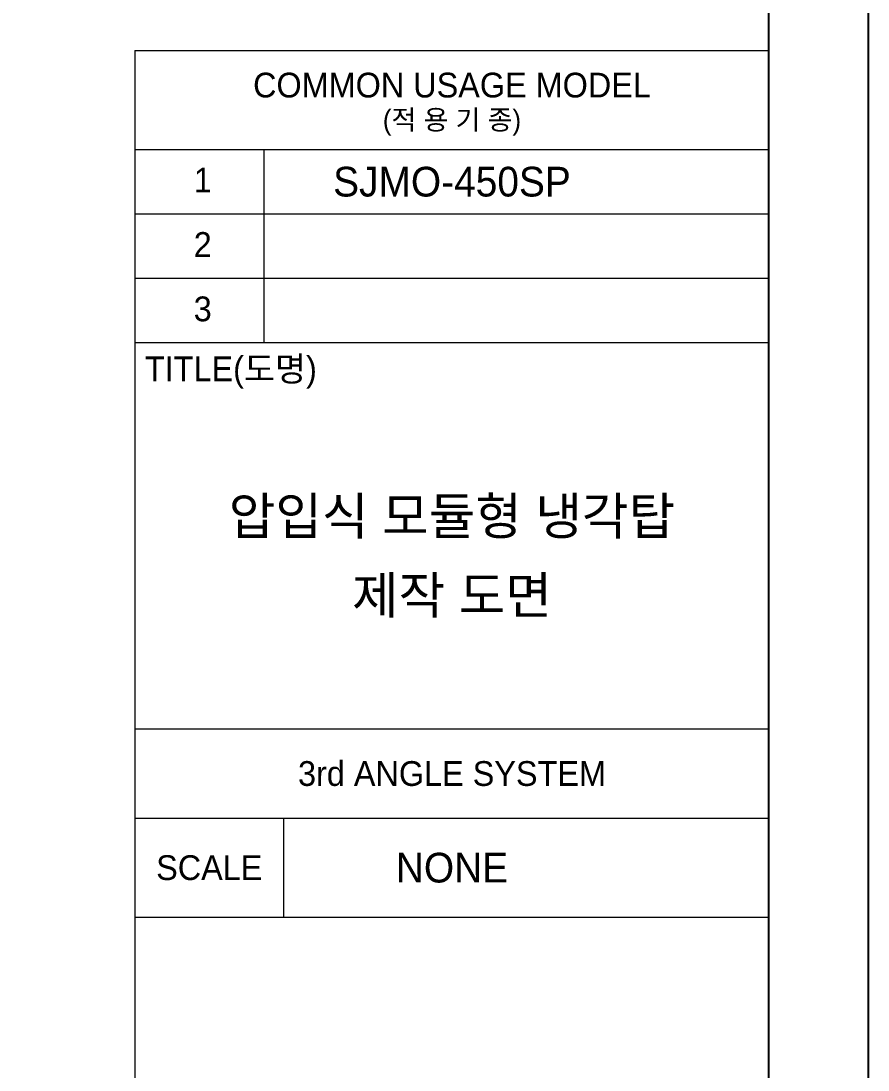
# Model space of a CAD drawing. Header units: millimetres. Extents: x -662582 to 33115, y -140469 to 24125.
# Drawn here: x 26810 to 33115, y 8389 to 16197 of the extents above; entities that cross this region are included whole.
import ezdxf
from ezdxf.enums import TextEntityAlignment as Align

# ---------------------------------------------------------------- set-up
doc = ezdxf.new("R2010")
doc.units = ezdxf.units.MM
doc.layers.add('냉각탑_form', color=1, linetype='Continuous')
doc.layers.add('냉각탑_text', color=3, linetype='Continuous')
doc.styles.add('돋움', font='Dotum.ttf')

msp = doc.modelspace()

# ---------------------------------------------------------------- linework, layer by layer
at = {"layer": 'Defpoints'}
msp.add_lwpolyline([(2148.9, 24125), (33114.7, 24125), (33114.7, 2227.8), (2148.9, 2227.8)], close=True, dxfattribs=at)
at = {"layer": '냉각탑_form', "lineweight": 20}
for p, q in [((27658.8, 15978.1), (27658.8, 2965.1)), ((27658.8, 15978.1), (32377.4, 15978.1)), ((27658.8, 15240.8), (32377.4, 15240.8)), ((28617.3, 15240.8), (28617.3, 13803.1)), ((27658.8, 14761.6), (32377.4, 14761.6)), ((27658.8, 14282.3), (32377.4, 14282.3)), ((27658.8, 13803.1), (32377.4, 13803.1)), ((27658.8, 10927.7), (32377.4, 10927.7)), ((27658.8, 10264.2), (32377.4, 10264.2)), ((28764.7, 10264.2), (28764.7, 9526.9)), ((27658.8, 9526.9), (32377.4, 9526.9))]:
    msp.add_line(p, q, dxfattribs=at)
at = {"layer": '냉각탑_form'}
msp.add_lwpolyline([(2886.2, 23387.7), (2886.2, 2965.1), (32377.4, 2965.1), (32377.4, 23387.7)], close=True, dxfattribs=at)

# ---------------------------------------------------------------- texts
at = {"layer": '냉각탑_form', "lineweight": 20, "style": '돋움'}
for s, height, p in [('COMMON USAGE MODEL', 184.32, (30018.1, 15720)), ('(적 용 기 종)', 147.46, (30018.1, 15462)), ('3rd ANGLE SYSTEM', 184.32, (30018.1, 10595.9)), ('SCALE', 184.32, (28211.8, 9895.5))]:
    msp.add_text(s, height=height, dxfattribs=at).set_placement(p, align=Align.MIDDLE_CENTER)
for s, height, p in [('1', 184.3, (28096, 14920.6)), ('2', 184.3, (28096, 14441.3)), ('3', 184.3, (28096, 13962.1)), ('TITLE(도명)', 184.32, (27732.9, 13515.9))]:
    msp.add_text(s, height=height, dxfattribs=at).set_placement(p)
at = {"layer": '냉각탑_text', "lineweight": 20, "style": '돋움'}
for s, height, p in [('SJMO-450SP', 221.18, (30018.1, 15001.2)), ('압입식 모듈형 냉각탑', 276.412, (30018.1, 12512.5)), ('제작 도면', 276.41, (30018.1, 11922.8)), ('NONE', 221.18, (30018.1, 9895.5))]:
    msp.add_text(s, height=height, dxfattribs=at).set_placement(p, align=Align.MIDDLE_CENTER)

doc.saveas('drawing.dxf')
